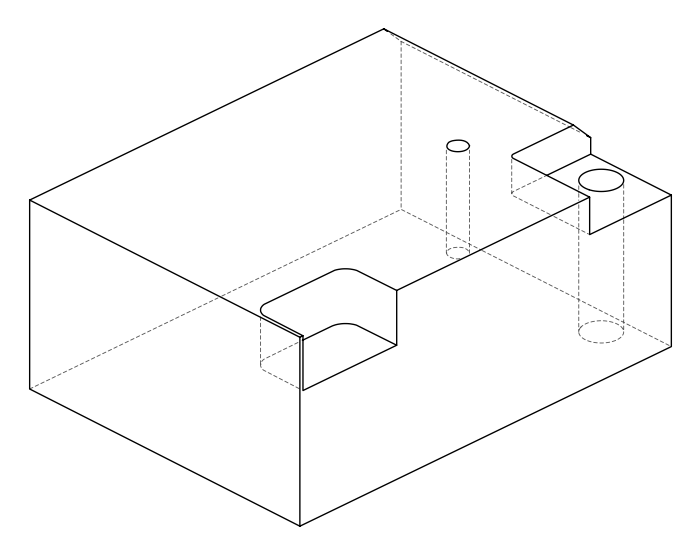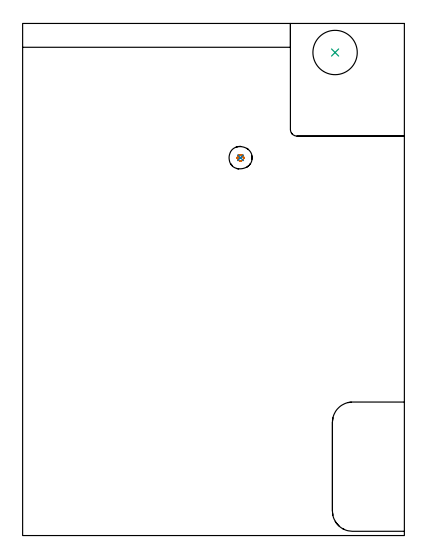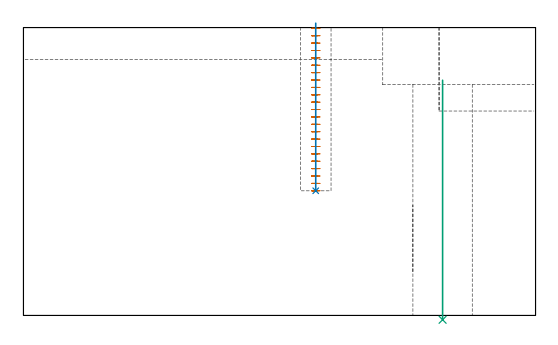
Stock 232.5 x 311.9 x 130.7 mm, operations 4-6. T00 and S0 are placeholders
(PLAN: 6 operations, 5 tool changes, 67 min)
(1 AREA_MILL | FG_CHAMFER_SURFACE | UGT0205_001 | 8.02 min | 17895 mm3)
(2 MILL_CORNER_NOTCH_RECTANGULAR | CORNER_NOTCH_RECTANGULAR | NXT0201_008 | Follow Part, ap 1.5, ae 75% | 50.32 min | 122480 mm3)
(3 MILL_SLOT | SLOT_PARTIAL_RECTANGULAR | UGT0201_094 | Follow Part, ap 5, ae 75% | 6.04 min | 128202 mm3)
(4 MILL_BLIND_HOLE_FROM_SOLID_MATERIAL | STEP1POCKET | NXT0201_010 | Spiral | 1.83 min | 11246 mm3)
(5 BORE_BLIND_HOLE | STEP1POCKET | UGT0332_073 | 0.31 min | 0 mm3)
(6 INDEXABLE_INSERT_DRILL_THROUGH_HOLE_FROM_SOLID | STEP1HOLE | NXT0302_025 | 0.44 min | 59975 mm3)
(TOOL UGT0205_001 | Chamfer Mill 20 x 3 x 45 deg. | D20 FL50 Z2)
(TOOL NXT0201_008 | ENDMILL 6mm [2P460-0600-NA 1630] | D6 FL26 Z6)
(TOOL UGT0201_094 | End mill 20 mm | D20 FL38 Z4)
(TOOL NXT0201_010 | ENDMILL 10mm [2P460-1000-NA 1630] | D10 FL30 Z6)
(TOOL UGT0332_073 | 13.8 mm Rough Boring Bar | D13.8)
(TOOL NXT0302_025 | Index. Insert Drill 27mm [880-D2700L32-05] | D27 PA176 FL135 Z2)
(OP 4 MILL_BLIND_HOLE_FROM_SOLID_MATERIAL)
G17 G21 G94 G90
T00 M6
G54
G17 G0 G90 X132.7 Y230.1 S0 M3
G43 Z140.7 H1
Z130.348
G94 G3 X133.216 Y231.534 R0.81 F250.
X131.198 Y231.343 R1.434
X131.457 Y228.598 R1.95
X131.198 Y231.343 R-1.95
X131.327 Y229.97 R0.975
X132.7 Y230.1 R0.975
G0 Z126.996
G3 X133.216 Y231.534 R0.81
X131.198 Y231.343 R1.434
X131.457 Y228.598 R1.95
X131.198 Y231.343 R-1.95
X131.327 Y229.97 R0.975
X132.7 Y230.1 R0.975
G0 Z123.643
G3 X133.216 Y231.534 R0.81
X131.198 Y231.343 R1.434
X131.457 Y228.598 R1.95
X131.198 Y231.343 R-1.95
X131.327 Y229.97 R0.975
X132.7 Y230.1 R0.975
G0 Z120.291
G3 X133.216 Y231.534 R0.81
X131.198 Y231.343 R1.434
X131.457 Y228.598 R1.95
X131.198 Y231.343 R-1.95
X131.327 Y229.97 R0.975
X132.7 Y230.1 R0.975
G0 Z116.939
G3 X133.216 Y231.534 R0.81
X131.198 Y231.343 R1.434
X131.457 Y228.598 R1.95
X131.198 Y231.343 R-1.95
X131.327 Y229.97 R0.975
X132.7 Y230.1 R0.975
G0 Z113.587
G3 X133.216 Y231.534 R0.81
X131.198 Y231.343 R1.434
X131.457 Y228.598 R1.95
X131.198 Y231.343 R-1.95
X131.327 Y229.97 R0.975
X132.7 Y230.1 R0.975
G0 Z110.235
G3 X133.216 Y231.534 R0.81
X131.198 Y231.343 R1.434
X131.457 Y228.598 R1.95
X131.198 Y231.343 R-1.95
X131.327 Y229.97 R0.975
X132.7 Y230.1 R0.975
G0 Z106.883
G3 X133.216 Y231.534 R0.81
X131.198 Y231.343 R1.434
X131.457 Y228.598 R1.95
X131.198 Y231.343 R-1.95
X131.327 Y229.97 R0.975
X132.7 Y230.1 R0.975
G0 Z103.53
G3 X133.216 Y231.534 R0.81
X131.198 Y231.343 R1.434
X131.457 Y228.598 R1.95
X131.198 Y231.343 R-1.95
X131.327 Y229.97 R0.975
X132.7 Y230.1 R0.975
G0 Z100.178
G3 X133.216 Y231.534 R0.81
X131.198 Y231.343 R1.434
X131.457 Y228.598 R1.95
X131.198 Y231.343 R-1.95
X131.327 Y229.97 R0.975
X132.7 Y230.1 R0.975
G0 Z96.826
G3 X133.216 Y231.534 R0.81
X131.198 Y231.343 R1.434
X131.457 Y228.598 R1.95
X131.198 Y231.343 R-1.95
X131.327 Y229.97 R0.975
X132.7 Y230.1 R0.975
G0 Z93.474
G3 X133.216 Y231.534 R0.81
X131.198 Y231.343 R1.434
X131.457 Y228.598 R1.95
X131.198 Y231.343 R-1.95
X131.327 Y229.97 R0.975
X132.7 Y230.1 R0.975
G0 Z90.122
G3 X133.216 Y231.534 R0.81
X131.198 Y231.343 R1.434
X131.457 Y228.598 R1.95
X131.198 Y231.343 R-1.95
X131.327 Y229.97 R0.975
X132.7 Y230.1 R0.975
G0 Z86.77
G3 X133.216 Y231.534 R0.81
X131.198 Y231.343 R1.434
X131.457 Y228.598 R1.95
X131.198 Y231.343 R-1.95
X131.327 Y229.97 R0.975
X132.7 Y230.1 R0.975
G0 Z83.417
G3 X133.216 Y231.534 R0.81
X131.198 Y231.343 R1.434
X131.457 Y228.598 R1.95
X131.198 Y231.343 R-1.95
X131.327 Y229.97 R0.975
X132.7 Y230.1 R0.975
G0 Z80.065
G3 X133.216 Y231.534 R0.81
X131.198 Y231.343 R1.434
X131.457 Y228.598 R1.95
X131.198 Y231.343 R-1.95
X131.327 Y229.97 R0.975
X132.7 Y230.1 R0.975
G0 Z76.713
G3 X133.216 Y231.534 R0.81
X131.198 Y231.343 R1.434
X131.457 Y228.598 R1.95
X131.198 Y231.343 R-1.95
X131.327 Y229.97 R0.975
X132.7 Y230.1 R0.975
G0 Z73.361
G3 X133.216 Y231.534 R0.81
X131.198 Y231.343 R1.434
X131.457 Y228.598 R1.95
X131.198 Y231.343 R-1.95
X131.327 Y229.97 R0.975
X132.7 Y230.1 R0.975
G0 Z70.009
G3 X133.216 Y231.534 R0.81
X131.198 Y231.343 R1.434
X131.457 Y228.598 R1.95
X131.198 Y231.343 R-1.95
X131.327 Y229.97 R0.975
X132.7 Y230.1 R0.975
G0 Z66.657
G3 X133.216 Y231.534 R0.81
X131.198 Y231.343 R1.434
X131.457 Y228.598 R1.95
X131.198 Y231.343 R-1.95
X131.327 Y229.97 R0.975
X132.7 Y230.1 R0.975
G0 Z63.304
G3 X133.216 Y231.534 R0.81
X131.198 Y231.343 R1.434
X131.457 Y228.598 R1.95
X131.198 Y231.343 R-1.95
X131.327 Y229.97 R0.975
X132.7 Y230.1 R0.975
G0 Z59.952
G3 X133.216 Y231.534 R0.81
X131.198 Y231.343 R1.434
X131.457 Y228.598 R1.95
X131.198 Y231.343 R-1.95
X131.327 Y229.97 R0.975
X132.7 Y230.1 R0.975
G0 Z140.7
Z56.6
G3 X133.216 Y231.534 R0.81
X131.198 Y231.343 R1.434
X131.457 Y228.598 R1.95
X131.198 Y231.343 R-1.95
X131.327 Y229.97 R0.975
X132.7 Y230.1 R0.975
G0 Z140.7
M5
M2
(OP 5 BORE_BLIND_HOLE)
G17 G21 G94 G90
T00 M6
G54
G17 G0 G90 X132.7 Y230.1 S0 M3
G43 Z140.7 H0
G94 G85 G98 Z56.6 F250. R132.7
G80
M5
M2
(OP 6 INDEXABLE_INSERT_DRILL_THROUGH_HOLE_FROM_SOLID)
G17 G21 G94 G90
T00 M6
G54
G17 G0 G90 X190.3 Y294.2 S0 M3
G43 Z140.7 H1
G94 G81 G98 Z-1.971 F250. R106.8
G80
M5
M2
